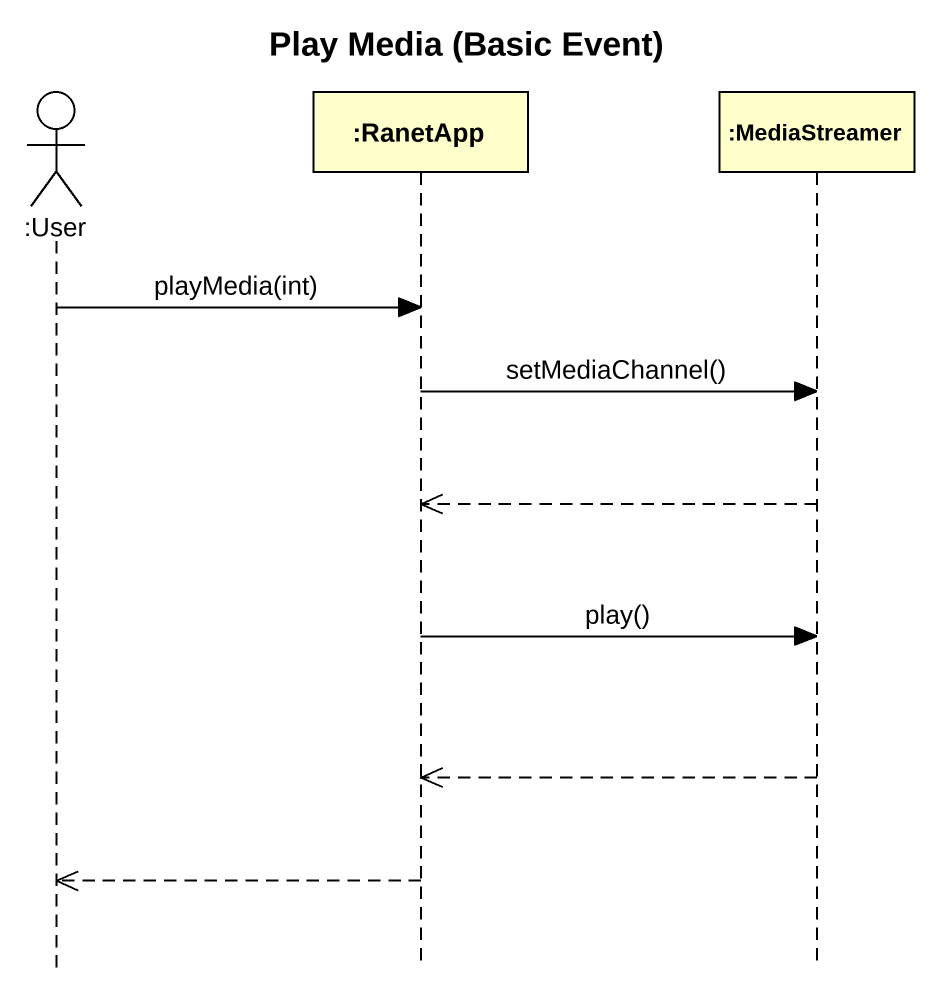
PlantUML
@startuml
title Play Media (Basic Event)
hide footbox
actor ":User" as User
participant ":RanetApp" as RanetApp
participant ":MediaStreamer" as MediaStreamer

User -> RanetApp : playMedia(int)
RanetApp -> MediaStreamer : setMediaChannel()
MediaStreamer -->> RanetApp
RanetApp -> MediaStreamer : play()
MediaStreamer -->> RanetApp
RanetApp -->> User
@enduml
